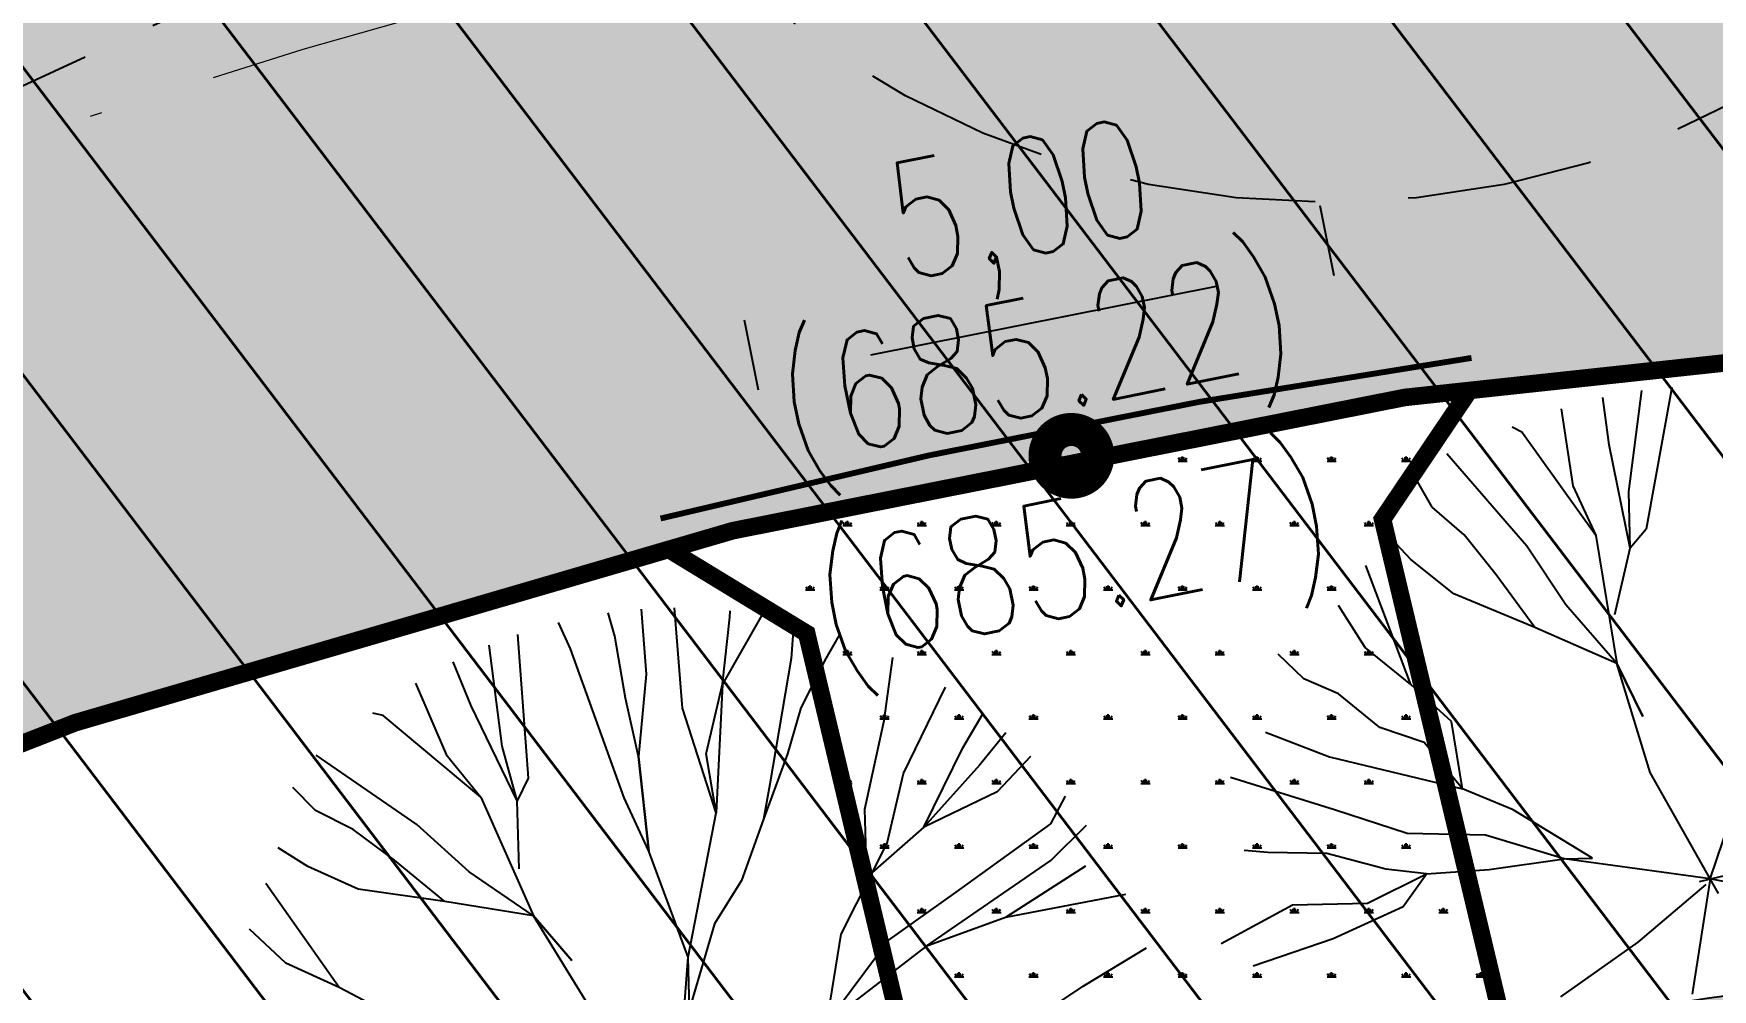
# Model space of a CAD drawing. Extents: x 352140 to 354978, y 6304672 to 6307963.
# Drawn here: x 352300.95 to 352315.26, y 6306018.23 to 6306026.39 of the extents above; entities that cross this region are included whole.
import ezdxf

# ---------------------------------------------------------------- set-up
doc = ezdxf.new("R2010")
doc.units = 0
for name, pattern in [('CONTINUOS', [0]), ('DASHDOT', [1, 0.5, -0.25, 0, -0.25]), ('DASHDOTX2', [2, 1, -0.5, 0, -0.5]), ('DASHED', [19.049999999999997, 12.7, -6.35]), ('HIDDEN', [9.524999999999999, 6.35, -3.175])]:
    doc.linetypes.add(name, pattern=pattern)
for name, color, linetype in [('00-S2_ALL AREA APORTANTES', 150, 'CONTINUOUS'), ('01_Dem Ext_Transl_niv.anillo', 130, 'CONTINUOUS'), ('02_Geo ext_Acotamiento', 7, 'CONTINUOUS'), ('02_Geo ext_Geometria', 2, 'CONTINUOUS'), ('03_Pav ext_Escurrimiento', 2, 'CONTINUOUS'), ('03_Pav ext_HCV', 34, 'CONTINUOUS'), ('03_Pav ext_Vereda HC', 42, 'CONTINUOUS'), ('03_Pav proy_Solera Tipo A', 1, 'CONTINUOUS'), ('03_S2_Pav ext_Borde vereda', 7, 'CONTINUOUS'), ('03_S3_Pav ext_Cota', 2, 'CONTINUOUS'), ('Paisajismo', 253, 'CONTINUOUS')]:
    doc.layers.add(name, color=color, linetype=linetype)
doc.layers.add('EJE PROYECTADO', color=7, linetype='DASHDOTX2', lineweight=15)
doc.styles.add('JPG_2MM', font='simplex.shx', dxfattribs={"height": 1})
doc.styles.add('ROMANS', font='romans.shx', dxfattribs={"width": 0.75})
doc.dimstyles.new('Principal', dxfattribs={"dimscale": 0, "dimtxt": 2, "dimasz": 2, "dimexe": 1, "dimexo": 1, "dimtad": 1, "dimrnd": 0.05, "dimzin": 1, "dimtxsty": 'ROMANS', "dimcen": 2.5, "dimclrt": 2, "dimaunit": 2, "dimadec": 0, "dimazin": 0, "dimtfac": 1, "dimtmove": 0, "dimatfit": 3, "dimfxl": 1, "dimfxlon": 1, "dimarcsym": 0})
pattern_1 = [(127.2451660467093, (0, 0), (-1.263734244477452, -0.9607975902004564), [])]
pattern_2 = [(359.9999999994121, (0, 0), (0.3175000000056422, 0.5499261309017425), [0.079375, -0.555625]), (90, (0.0396875, -4.071855352894005e-13), (-0.3174999999943578, 0.5499261309082575), [0.0396875, -1.06016476181]), (90, (0.049609375, -5.089819191117507e-13), (-0.3174999999943578, 0.5499261309082575), [0.03175, -1.06810226181]), (90, (0.029765625, -3.053891514670504e-13), (-0.3174999999943578, 0.5499261309082575), [0.03175, -1.06810226181]), (59.99999999941215, (0.05953125000000001, -6.107783029341008e-13), (-0.3174999995629745, 0.5499261311573168), [0.0254, -0.6096]), (119.9999999994121, (0.01984375, -2.035927676447003e-13), (-0.6349999995686166, 2.555744082988348e-10), [0.0254, -0.6095999999999999])]
pattern_3 = [(0, (0, 0), (0.15875, 0.3175), [0, -0.3175])]

# ---------------------------------------------------------------- blocks, each defined once
blk = doc.blocks.new('*U962')
at = {"layer": 'EJE PROYECTADO', "color": 7, "linetype": 'DASHDOT', "lineweight": 15, "ltscale": 4}
blk.add_arc((352323.9821354292, 6305956.91211073), 72.37226913880471, 63.50553329109514, 114.7343948820518, dxfattribs=at)
blk = doc.blocks.new('*D1351')
at = {"layer": '02_Geo ext_Acotamiento', "color": 0, "lineweight": -2, "transparency": 16777216}
for p, q in [((352312.0316379636, 6306024.31922869), (352311.9128380329, 6306024.917548485)), ((352308.0832889089, 6306023.647408039), (352311.0293629032, 6306024.232368439)), ((352307.1238597254, 6306023.34476032), (352307.0050597948, 6306023.943080115))]:
    blk.add_line(p, q, dxfattribs=at)
at = {"layer": '02_Geo ext_Acotamiento', "color": 0, "transparency": 16777216}
for points in [[(352310.9969039059, 6306024.395843793), (352311.0618219008, 6306024.068893085), (352312.0102150252, 6306024.427122424)], [(352308.0508299116, 6306023.810883393), (352308.1157479065, 6306023.483932685), (352307.102436787, 6306023.452654054)]]:
    blk.add_solid(points, dxfattribs=at)
at = {"layer": '02_Geo ext_Acotamiento', "color": 2, "transparency": 16777216, "insert": (352309.3795402946, 6306024.830245077), "char_height": 1, "attachment_point": 5, "rotation": 11.230352433512483, "style": 'ROMANS'}
blk.add_mtext('5,00', dxfattribs=at)
blk = doc.blocks.new('1.0 - LO RECABARREN LOTEO PARQUE - VEGETACION PROPUESTA ETAPA MUNICIPAL')
at = {"layer": 'Paisajismo', "color": 251}
for p, q in [((352314.5441118561, 6306022.480251461), (352314.6527015627, 6306023.341181979)), ((352314.908742209, 6306023.369068781), (352314.6909236716, 6306022.161016658)), ((352313.9655178457, 6306023.185331128), (352314.0655042462, 6306022.529712184)), ((352314.3756753092, 6306022.879580681), (352314.3216604016, 6306023.281234941)), ((352313.6295153416, 6306022.986245276), (352313.5486111875, 6306023.028441614)), ((352314.2604501282, 6306022.105812382), (352313.6295153416, 6306022.986245276)), ((352314.5532282962, 6306021.997412955), (352314.3756753092, 6306022.879580681)), ((352313.6746408337, 6306022.014578867), (352312.992095432, 6306022.803408406)), ((352312.8671855771, 6306022.346744107), (352312.7291637561, 6306022.584653731)), ((352314.0655042462, 6306022.529712184), (352314.2604501282, 6306022.105812382)), ((352314.5532282962, 6306021.997412955), (352314.5441118561, 6306022.480251461)), ((352313.1386919118, 6306022.111354795), (352312.8671855771, 6306022.346744107)), ((352314.6909236716, 6306022.161016658), (352314.5532282962, 6306021.997412955)), ((352312.6846123119, 6306021.901755619), (352312.4793849411, 6306022.119260246)), ((352313.4122135213, 6306021.769111468), (352313.1386919118, 6306022.111354795)), ((352314.0045821409, 6306021.513058085), (352313.6746408337, 6306022.014578867)), ((352314.2604501282, 6306022.105812382), (352314.4413102241, 6306021.013550462)), ((352313.0521982398, 6306021.60681376), (352312.6846123119, 6306021.901755619)), ((352314.423129952, 6306021.431443747), (352314.5532282962, 6306021.997412955)), ((352312.6846395268, 6306020.835106607), (352312.3020767844, 6306021.850209776)), ((352313.7411483344, 6306021.321016178), (352313.4122135213, 6306021.769111468)), ((352313.7411483344, 6306021.321016178), (352313.0521982398, 6306021.60681376)), ((352305.9003253116, 6306021.247337454), (352305.8448023718, 6306021.446553008)), ((352306.1253539278, 6306021.476784886), (352306.1667701, 6306020.922210893)), ((352306.4770828532, 6306020.632699491), (352306.409599331, 6306021.488143883)), ((352306.8806955367, 6306021.409624911), (352306.8834161753, 6306021.464266996)), ((352312.2965691898, 6306021.149786738), (352312.0685779051, 6306021.50774041)), ((352314.4413102241, 6306021.013550462), (352314.0045821409, 6306021.513058085)), ((352305.5217612609, 6306021.13932873), (352305.4212221858, 6306021.364099648)), ((352307.1533378628, 6306021.426951555), (352306.818397508, 6306020.837511602)), ((352306.818397508, 6306020.837511602), (352306.8806955367, 6306021.409624911)), ((352307.4263706961, 6306021.369726422), (352307.4023761749, 6306021.057696417)), ((352314.4413102241, 6306021.013550462), (352313.7411483344, 6306021.321016178)), ((352304.939194084, 6306020.3085216), (352304.8288868018, 6306021.169233739)), ((352305.0698025248, 6306021.260305692), (352305.1612211228, 6306020.036182542)), ((352305.9923519417, 6306020.718235642), (352305.9003253116, 6306021.247337454)), ((352307.8131051968, 6306021.256025732), (352307.7000847793, 6306021.055509015)), ((352304.6761872657, 6306020.652995273), (352304.5233797102, 6306021.028353241)), ((352305.9805620108, 6306019.867652418), (352305.5217612609, 6306021.13932873)), ((352307.4023761749, 6306021.057696417), (352307.2215703408, 6306019.983754726)), ((352307.7000847793, 6306021.055509015), (352307.484687973, 6306020.634888978)), ((352308.1973337322, 6306020.527261327), (352308.2711366198, 6306021.066192506)), ((352311.7731688414, 6306020.883000588), (352311.5555602867, 6306021.092682218)), ((352312.6846395268, 6306020.835106607), (352312.2965691898, 6306021.149786738)), ((352314.6634583186, 6306020.563438939), (352314.4413102241, 6306021.013550462)), ((352314.4413102241, 6306021.013550462), (352314.6634583186, 6306020.563438939)), ((352314.725930756, 6306020.083587269), (352314.4413102241, 6306021.013550462)), ((352306.1667701, 6306020.922210893), (352306.1029269631, 6306020.222042365)), ((352312.0693531808, 6306020.754972359), (352311.7731688414, 6306020.883000588)), ((352304.2025678118, 6306020.846378553), (352304.4634371166, 6306020.236640342)), ((352306.6789341737, 6306020.243894909), (352306.818397508, 6306020.837511602)), ((352306.818397508, 6306020.837511602), (352306.7637869873, 6306019.740532651)), ((352308.3614622963, 6306020.074867887), (352308.7200368391, 6306020.813191089)), ((352312.4219549331, 6306020.46766971), (352312.0693531808, 6306020.754972359)), ((352313.0325007342, 6306020.519667289), (352312.6846395268, 6306020.835106607)), ((352303.9270757711, 6306020.569544678), (352303.8381863976, 6306020.590152741)), ((352305.06884751, 6306019.843326888), (352304.6761872657, 6306020.652995273)), ((352306.1029269631, 6306020.222042365), (352305.9923519417, 6306020.718235642)), ((352306.7637869873, 6306019.740532651), (352306.4770828532, 6306020.632699491)), ((352307.484687973, 6306020.634888978), (352307.3721735562, 6306020.24294307)), ((352308.867114955, 6306020.296159413), (352309.0383532527, 6306020.585405183)), ((352304.7582584436, 6306019.875011631), (352303.9270757711, 6306020.569544678)), ((352308.0323454699, 6306019.771059523), (352308.1973337322, 6306020.527261327)), ((352312.7982304252, 6306020.341153676), (352312.4219549331, 6306020.46766971)), ((352313.1261542302, 6306019.946486867), (352313.0325007342, 6306020.519667289)), ((352305.06884751, 6306019.843326888), (352304.939194084, 6306020.3085216)), ((352309.2320093577, 6306020.423035971), (352309.0125859494, 6306020.148704587)), ((352311.4453531426, 6306020.429324336), (352311.9923637293, 6306020.218272381)), ((352313.1261542302, 6306019.946486867), (352312.7982304252, 6306020.341153676)), ((352315.2357165081, 6306019.177625297), (352315.6290738645, 6306020.341155051)), ((352304.2139183997, 6306019.64008611), (352303.3556903216, 6306020.233015138)), ((352304.4634371166, 6306020.236640342), (352304.7582584436, 6306019.875011631)), ((352306.1895223275, 6306019.414056425), (352306.1029269631, 6306020.222042365)), ((352306.1029269631, 6306020.222042365), (352306.1895223275, 6306019.414056425)), ((352306.7637869873, 6306019.740532651), (352306.6789341737, 6306020.243894909)), ((352307.3721735562, 6306020.24294307), (352307.1669211462, 6306019.686465161)), ((352308.5341217885, 6306019.61846599), (352308.867114955, 6306020.296159413)), ((352309.4437403454, 6306020.220729328), (352309.1602959184, 6306019.918318844)), ((352311.9923637293, 6306020.218272381), (352313.1261542302, 6306019.946486867)), ((352305.1612211228, 6306020.036182542), (352305.06884751, 6306019.843326888)), ((352308.2219997887, 6306019.481248232), (352308.3614622963, 6306020.074867887)), ((352309.0125859494, 6306020.148704587), (352308.5341217885, 6306019.61846599)), ((352312.0346222816, 6306019.765535022), (352311.1480868803, 6306020.042759587)), ((352315.3062289232, 6306019.05231468), (352314.725930756, 6306020.083587269)), ((352303.3490318484, 6306019.759622682), (352303.1558662046, 6306019.955423719)), ((352304.7582584436, 6306019.875011631), (352305.2066952141, 6306018.862761198)), ((352307.2215703408, 6306019.983754726), (352307.1669211462, 6306019.686465161)), ((352309.1602959184, 6306019.918318844), (352308.5341217885, 6306019.61846599)), ((352309.6168795759, 6306019.648113329), (352309.7405677924, 6306019.882122342)), ((352313.1261542302, 6306019.946486867), (352313.1261542302, 6306019.946486867)), ((352313.5568295757, 6306019.767553458), (352313.1261542302, 6306019.946486867)), ((352303.6708042406, 6306019.599665357), (352303.3490318484, 6306019.759622682)), ((352305.0845184382, 6306019.26280889), (352305.06884751, 6306019.843326888)), ((352306.1895223275, 6306019.414056425), (352305.9805620108, 6306019.867652418)), ((352306.6386704628, 6306019.095439808), (352306.7637869873, 6306019.740532651)), ((352308.0480162596, 6306019.190542019), (352308.0323454699, 6306019.771059523)), ((352312.6526776882, 6306019.5634142), (352312.0346222816, 6306019.765535022)), ((352314.2323135182, 6306019.352723584), (352313.5568295757, 6306019.767553458)), ((352304.0212672759, 6306019.336758098), (352303.6708042406, 6306019.599665357)), ((352304.658864125, 6306019.23708777), (352304.2139183997, 6306019.64008611)), ((352307.1669211462, 6306019.686465161), (352306.9802179541, 6306019.162892826)), ((352308.5341217885, 6306019.61846599), (352308.0480162596, 6306019.190542019)), ((352308.8098990669, 6306019.062617455), (352309.6168795759, 6306019.648113329)), ((352309.6151549162, 6306019.334872813), (352309.9213525259, 6306019.633985929)), ((352303.283622849, 6306019.283104671), (352303.0304961448, 6306019.442332206)), ((352307.8282986632, 6306018.705824033), (352308.2219997887, 6306019.481248232)), ((352313.3205956933, 6306019.549302863), (352312.6526776882, 6306019.5634142)), ((352313.9920445167, 6306019.348187082), (352313.3205956933, 6306019.549302863)), ((352315.1440312857, 6306019.156147378), (352316.6329859719, 6306019.504945643)), ((352304.4518691659, 6306018.985233543), (352304.0212672759, 6306019.336758098)), ((352306.5249301629, 6306018.508989134), (352306.1895223275, 6306019.414056425)), ((352308.5502338077, 6306018.601920497), (352309.6151549162, 6306019.334872813)), ((352311.4647255792, 6306019.403292192), (352311.2632967249, 6306019.419614065)), ((352311.9677281454, 6306019.392663796), (352311.4647255792, 6306019.403292192)), ((352312.4730094505, 6306019.26132564), (352311.9677281454, 6306019.392663796)), ((352313.3528395779, 6306019.255948484), (352313.9920445167, 6306019.348187082)), ((352313.9920445167, 6306019.348187082), (352314.2323135182, 6306019.352723584)), ((352315.2357165081, 6306019.177625297), (352313.9920445167, 6306019.348187082)), ((352303.7133204901, 6306019.089532845), (352303.283622849, 6306019.283104671)), ((352305.2066952141, 6306018.862761198), (352304.658864125, 6306019.23708777)), ((352306.9802179541, 6306019.162892826), (352306.7504743382, 6306018.793748936)), ((352309.9117009029, 6306019.286484619), (352309.2303544129, 6306018.846950173)), ((352312.3167185482, 6306018.969147708), (352312.8194148639, 6306019.219151609)), ((352312.8194148639, 6306019.219151609), (352312.4730094505, 6306019.26132564)), ((352312.619821273, 6306018.942090324), (352312.8194148639, 6306019.219151609)), ((352312.8194148639, 6306019.219151609), (352313.3528395779, 6306019.255948484)), ((352315.2357165081, 6306019.177625297), (352315.082100459, 6306018.192918729)), ((352315.9474513623, 6306019.037699306), (352315.2357165081, 6306019.177625297)), ((352303.5505708403, 6306018.250400024), (352302.9261574444, 6306019.137471954)), ((352304.4518691659, 6306018.985233543), (352303.7133204901, 6306019.089532845)), ((352306.5249301629, 6306018.508989134), (352306.6386704628, 6306019.095439808)), ((352308.2314349681, 6306018.651757142), (352308.8098990669, 6306019.062617455)), ((352310.2536715527, 6306019.043247425), (352309.2303544129, 6306018.846950173)), ((352315.1979290049, 6306019.13044277), (352314.619683363, 6306018.63849375)), ((352305.2066952141, 6306018.862761198), (352304.4518691659, 6306018.985233543)), ((352311.0680329209, 6306018.62488287), (352311.676000469, 6306018.957050358)), ((352311.676000469, 6306018.957050358), (352312.3167185482, 6306018.969147708)), ((352312.0216123206, 6306018.669164462), (352312.619821273, 6306018.942090324)), ((352303.0961011741, 6306018.457956027), (352302.7857884192, 6306018.747467428)), ((352305.5344125653, 6306018.482561913), (352305.2066952141, 6306018.862761198)), ((352305.2066952141, 6306018.862761198), (352305.5344125653, 6306018.482561913)), ((352305.7149769264, 6306018.033610978), (352305.2066952141, 6306018.862761198)), ((352306.7504743382, 6306018.793748936), (352306.5368200827, 6306018.068505215)), ((352309.2303544129, 6306018.846950173), (352308.5502338077, 6306018.601920497)), ((352309.2303544129, 6306018.846950173), (352308.5502338077, 6306018.601920497)), ((352307.7061565162, 6306017.950607548), (352307.8282986632, 6306018.705824033)), ((352307.7061565162, 6306017.950607548), (352308.2314349681, 6306018.651757142)), ((352308.5502338077, 6306018.601920497), (352307.7061565162, 6306017.950607548)), ((352309.8929071439, 6306018.263402724), (352310.4316549859, 6306018.5893746)), ((352311.3422242699, 6306018.434957477), (352312.0216123206, 6306018.669164462)), ((352314.619683363, 6306018.63849375), (352313.9608443767, 6306018.171748376)), ((352303.5505708403, 6306018.250400024), (352303.0961011741, 6306018.457956027)), ((352306.4352536389, 6306017.284044392), (352306.5249301629, 6306018.508989134)), ((352306.5368200827, 6306018.068505215), (352306.5249301629, 6306018.508989134)), ((352303.966300691, 6306018.032046931), (352303.5505708403, 6306018.250400024)), ((352308.9774933039, 6306017.653160551), (352309.8929071439, 6306018.263402724))]:
    blk.add_line(p, q, dxfattribs=at)

msp = doc.modelspace()

# ---------------------------------------------------------------- hatches: boundary and pattern name
at = {"layer": '00-S2_ALL AREA APORTANTES', "linetype": 'DASHED', "lineweight": 40, "ltscale": 0.25}
h = msp.add_hatch(dxfattribs=at)
h.set_pattern_fill('ANSI31', color=40, scale=0.5, angle=82.24516604670926)
h.set_pattern_definition(pattern_1)
h.paths.add_polyline_path([(352329.9577516248, 6306041.57653233, 0.1115037584291172), (352293.034131333, 6306035.929969454, 0.009384539626385514), (352290.3168473275, 6306034.820796145), (352295.2747028061, 6306023.347256945, -0.1201643154600436), (352329.0790281165, 6306029.104679774)])
h = msp.add_hatch(dxfattribs=at)
h.set_pattern_fill('ANSI31', color=150, scale=0.5, angle=82.24516604670926)
h.set_pattern_definition(pattern_1)
h.paths.add_polyline_path([(352329.0790281165, 6306029.104679774, 0.1201643154600436), (352295.2747028061, 6306023.347256945), (352300.2329957008, 6306011.872705468, -0.1201719451323547), (352328.200499289, 6306016.635590354)])
at = {"layer": '03_Pav ext_HCV'}
h = msp.add_hatch(dxfattribs=at)
h.set_pattern_fill('SWAMP', color=256, scale=0.025, angle=-5.87842838446813e-10, style=0)
h.set_pattern_definition(pattern_2)
h.paths.add_polyline_path([(352360.868372727, 6306028.31840835, 0.2867501767208371), (352276.1412867496, 6306023.175510557, 0.01869958964940587), (352271.7705830562, 6306019.63894139, 0.1387730875209856), (352249.4208122046, 6305985.325619695, 0.08211699766830355), (352247.1096555825, 6305968.544474194), (352254.11489188, 6305968.473110226, -0.0849190631894005), (352256.1782145034, 6305983.480684427, -0.1378571209184878), (352276.3741181307, 6306014.365663016, -0.08216666129112944), (352277.762515263, 6306015.224032857), (352283.6096528716, 6306017.625902134, -0.7562922686620178), (352284.3226251645, 6306016.717655372), (352280.5182882363, 6306011.50930614, -0.05613840177760803), (352279.7611070714, 6306010.685063163, 0.1378525137337985), (352260.9870741788, 6305982.104565816), (352259.4697379309, 6305977.322016968, 0.03125424276533748), (352257.2518488735, 6305968.441153317), (352264.3677510897, 6305968.368661969, -0.02665530429574394), (352266.1419831768, 6305975.205145839), (352267.6593194248, 6305979.987694686, -0.1347586241790884), (352283.8411908795, 6306004.95120816, 0.05309188545623043), (352286.6875024904, 6306008.087643748), (352291.8375113436, 6306015.138292825, -0.1315344263085925), (352295.8643306832, 6306018.383788061, -0.2245901210606135), (352352.3677380227, 6306016.96834866, -0.1771469914567127), (352353.7775416014, 6306015.464844507), (352355.0256382796, 6306012.534005799, 0.1587547824207233), (352356.2473872155, 6306011.133888852), (352356.61527247, 6306010.904603812, 0.03127920765357715), (352404.2635354987, 6305985.296902456, 0.1549179150466921), (352406.0652175725, 6305985.073782303), (352409.3647523095, 6305985.688455695, -0.1516099281221849), (352411.13108648, 6305985.481296828, 0.09607903957190114), (352450.5630709757, 6305976.410355219, 0.02015954793188863), (352451.6638567296, 6305976.417867715, 0.03045081609371835), (352465.8170346431, 6305977.967684446, -0.006248532946582673), (352484.699637598, 6305980.9866748, 0.02063806963239873), (352496.4057222297, 6305983.221488672, 0.002065357639369774), (352497.5663418849, 6305983.498192595), (352495.9099347821, 6305990.600186132), (352492.9982529592, 6305990.597078585, -0.7874431456719597), (352492.7225948891, 6305991.73057545), (352495.3422021209, 6305993.034390673), (352493.6820656086, 6306000.152374386, 0.03088089592298866), (352481.5194309896, 6305996.589871377, -0.06443924997046216), (352455.7354173818, 6305990.740502411), (352459.2428169689, 6305990.830949344), (352455.7354173818, 6305990.740502411, -0.01148082269427051), (352451.0179998683, 6305990.402995264, -0.02776823934322075), (352440.8206754049, 6305991.327020614), (352444.24992591, 6305990.587070875), (352440.8206754049, 6305991.327020614, -0.07020690110198488), (352416.0878331155, 6305998.601983743), (352416.6023085983, 6305998.041795899), (352413.0038271977, 6305999.99411206, -0.03572216795586271)])
h = msp.add_hatch(dxfattribs=at)
h.set_pattern_fill('SWAMP', color=150, scale=0.025, angle=-5.87842838446813e-10, style=0)
h.set_pattern_definition(pattern_2)
h.paths.add_polyline_path([(352312.4436129862, 6306022.24437217), (352313.2005533833, 6306023.367157858, 0.02650365122337927), (352306.3330948573, 6306022.003583387), (352307.535834748, 6306021.2699038), (352308.5919012617, 6306016.833007589, -0.02001896649615292), (352313.4822065535, 6306017.884739922)])
h.paths.add_polyline_path([(352313.4822065535, 6306017.884739922, 0.02001896649615294), (352308.5919012617, 6306016.833007589), (352309.0535718989, 6306014.893371521, -0.02089819942894983), (352313.946155053, 6306015.937255455)])
at = {"layer": '03_Pav ext_Vereda HC'}
h = msp.add_hatch(dxfattribs=at)
h.set_pattern_fill('DOTS', color=256, scale=0.2, style=0)
h.set_pattern_definition(pattern_3)
h.paths.add_polyline_path([(352461.265296371, 6305996.923199476, -0.006361697274306652), (352458.5671843474, 6305996.559426215), (352458.8039589947, 6305994.573484398, 0.006373756063405232), (352461.5577246899, 6305994.944693554, 0.02254195958938864), (352495.2202422092, 6306001.482094497), (352495.3501705392, 6306000.925015167), (352499.2401742685, 6306001.85691995), (352499.1038702787, 6306002.441335492, 0.01837896598131039), (352525.9458107713, 6306010.280892), (352525.2850116004, 6306012.168839185, -0.04355006323617334)])
h.paths.add_polyline_path([(352444.877366273, 6305995.775925941), (352444.6389070644, 6305993.777767145, 0.01650058402313723), (352451.8286896291, 6305993.950240446), (352451.5914561742, 6305995.9400305, -0.01569666753639558)])
h.paths.add_polyline_path([(352418.7261703826, 6306002.697098588), (352417.8951709915, 6306000.876147664, 0.0775292981522187), (352437.6729332349, 6305994.479099461), (352437.9101192286, 6305996.466589406, -0.0775304526635592)])
h.paths.add_polyline_path([(352399.5545656244, 6306012.637413958, -0.01784411821687169), (352388.0635043115, 6306018.452636186), (352362.9762043863, 6306032.296097642, 0.175923676694206), (352305.5852803702, 6306039.762695248), (352306.1410247717, 6306037.827802296, -0.1750939250216685), (352362.0333407134, 6306030.532090019), (352387.0972738728, 6306016.701522614, 0.01781344841789345), (352398.6953473628, 6306010.831246005, -0.008288106280014222), (352411.7127329188, 6306004.189408959), (352412.5445683602, 6306006.012191901, 0.00823263315638628)])
h = msp.add_hatch(dxfattribs=at)
h.set_pattern_fill('DOTS', color=256, scale=0.2, style=0)
h.set_pattern_definition(pattern_3)
h.paths.add_polyline_path([(352533.7781987465, 6305988.647630177, 0.001234498587345054), (352535.675126165, 6305989.286498093), (352535.0273047538, 6305991.17866681, -0.001236873237655371), (352533.135689451, 6305990.541615871, -0.02053009870907239), (352503.8853697219, 6305981.940228953), (352503.2840382411, 6305984.518491437), (352499.4039184833, 6305983.544208242), (352499.9993888386, 6305980.991075858, -0.008887102906639828), (352487.1047705442, 6305978.156272031, -0.01455549524336389), (352464.6282001356, 6305974.170378275, -0.008990183444713605), (352459.9926205119, 6305973.570179023), (352460.1984365283, 6305971.58073849, 0.009019331760126793), (352464.9206284034, 6305972.191872346, 0.01455169346436648), (352487.5052945014, 6305976.196778146, 0.03211359260083807)])
h.paths.add_polyline_path([(352453.0159213872, 6305972.983824089, -0.006800505392013569), (352449.4833227422, 6305972.830716716, -0.009066641678675507), (352444.7696182578, 6305972.776126778), (352444.5771080579, 6305970.777466943, 0.01638310348206576), (352453.2219476647, 6305970.992351152)])
h.paths.add_polyline_path([(352389.6460369565, 6305991.879874823, -0.01753322086345317), (352376.9513572304, 6305998.31509122), (352352.1532079588, 6306011.99899601, 0.04440363374849853), (352342.0535807689, 6306016.089608755, 0.1133237876608219), (352314.4714570942, 6306018.047333277), (352314.9360717349, 6306016.097052595, -0.1572406347358349), (352351.2139975071, 6306010.232972499), (352375.9850852466, 6305996.564000573, 0.01750636999426037), (352388.7848668274, 6305990.074641938, -0.0115901603268221), (352405.9871731158, 6305981.141781882, 0.08676206377402094), (352437.5751283566, 6305971.093253941), (352437.7670282808, 6305973.085577833, -0.0864982168626583), (352406.9311932966, 6305982.905094895, 0.01159024218480682)])
h.paths.add_polyline_path([(352298.9308368328, 6306011.291528256, -0.04076991370934013), (352308.0869286793, 6306014.635858133), (352307.6251471448, 6306016.57596012, 0.04303443395370096), (352297.5531387314, 6306012.854879401, 0.2722251189562815), (352266.1428912832, 6305966.550484804), (352264.4334961653, 6305966.567898809, 0.01531595787327513), (352263.8567137016, 6305962.573567073), (352266.0299973136, 6305962.551427328, 0.02154698335859366), (352266.2729303729, 6305957.80291892, 0.06328346041658212), (352273.0108519612, 6305926.495241333, 0.007703608626722357), (352278.1261176605, 6305912.650623268), (352279.9891282905, 6305913.378097652, -0.007677046379327455), (352274.9122720578, 6305927.117035691, -0.06339052285138146), (352268.2648698924, 6305957.982510693, -0.3183358391945924)])

# ---------------------------------------------------------------- linework, layer by layer
at = {"layer": '01_Dem Ext_Transl_niv.anillo', "linetype": 'HIDDEN', "ltscale": 0.25}
msp.add_circle((352311.964, 6306032.467999999), 7.521762754733149, dxfattribs=at)
at = {"layer": '02_Geo ext_Geometria', "color": 251, "linetype": 'DASHED', "ltscale": 0.1}
msp.add_line((352325.6106222204, 6306037.344892653), (352293.7006828532, 6306022.644743191), dxfattribs=at)
at = {"layer": '03_Pav ext_Escurrimiento'}
msp.add_lwpolyline([(352301.0044881388, 6306022.077036179, 0, 0.399872795364281, 0), (352300.645735517, 6306022.883573092, 0, 0, 0), (352300.1819578482, 6306023.926224145, 0, 0, 0)], format="xyseb", dxfattribs=at)
at = {"layer": '03_Pav proy_Solera Tipo A', "linetype": 'CONTINUOS', "ltscale": 0.1}
for points in [[(352495.4410324625, 6306000.53543655, 0.15, 0.15, 0.03654831785024035), (352481.0258578279, 6305996.410130865, 0.15, 0.15, -0.07469408750115974), (352451.0179998683, 6305990.402995264, 0.15, 0.15, -0.09976583314904501), (352415.5564465727, 6305998.845319113, 0.15, 0.15, -0.03740758269781178), (352360.868372727, 6306028.31840835, 0.15, 0.15, 0.2867501767208334), (352276.1412867496, 6306023.175510557, 0.15, 0.15, 0.01869958964940696), (352271.7705830562, 6306019.63894139, 0.15, 0.15, 0.1378571209131965), (352249.5015583397, 6305985.583602036, 0.15, 0.15, 0.09217522064023417), (352247.1896057732, 6305966.743566323, 0, 0, 0)], [(352264.0281204327, 6305966.572028466, 0.15, 0.15, -0.0335574034112401), (352266.1419831758, 6305975.205145836, 0.15, 0.15, 0), (352267.6593194267, 6305979.987694693, 0.15, 0.15, -0.1347579434719228), (352283.8410786806, 6306004.951108202, 0.15, 0.15, 0.05309515856015185), (352286.6875678708, 6306008.087733258, 0.15, 0.15, 0), (352291.8374797381, 6306015.138249555, 0.15, 0.15, -0.1315357890935337), (352295.8643306838, 6306018.383788061, 0.15, 0.15, -0.2245901210570153), (352352.3677380225, 6306016.96834866, 0.15, 0.15, -0.1771469914693911), (352353.7775416014, 6306015.464844507, 0.15, 0.15, 0), (352355.0256382797, 6306012.534005799, 0.15, 0.15, 0.1490816954832991), (352356.1511629222, 6306011.193860788, 0.15, 0.15, 0), (352356.6152724701, 6306010.904603812, 0.15, 0.15, 0.03127920765324992), (352404.2635354982, 6305985.296902456, 0.15, 0.15, 0.1549219160195402), (352406.0652636653, 6305985.07379089, 0.15, 0.15, 0), (352409.3647523085, 6305985.688455695, 0.15, 0.15, -0.1516099280821752), (352411.1310864787, 6305985.481296829, 0.15, 0.15, 0.09600108608075081), (352450.5302618403, 6305976.411493857, 0.15, 0.15, 0.02076076245267907), (352451.6638567296, 6305976.417867715, 0.15, 0.15, 0.03092217794464216), (352466.0342140601, 6305978.005164503, 0.15, 0.15, -0.006176517371392956), (352484.699637598, 6305980.9866748, 0.15, 0.15, 0.02063806963239604), (352496.4057222297, 6305983.221488672, 0.15, 0.15, 0.005181598086193153), (352499.3130523285, 6305983.933805004, 0, 0, 0)]]:
    msp.add_lwpolyline(points, format="xyseb", dxfattribs=at)
at = {"layer": '03_Pav proy_Solera Tipo A', "color": 0, "linetype": 'DASHED', "ltscale": 0.05, "const_width": 0.05}
msp.add_lwpolyline([(352313.2017205513, 6306023.619893913, 0.0265711476890695), (352306.2901701861, 6306022.250621289)], format="xyb", dxfattribs=at)
at = {"layer": '03_Pav proy_Solera Tipo A', "linetype": 'CONTINUOS', "ltscale": 0.1, "const_width": 0.15}
for points in [[(352313.2005533835, 6306023.367157858), (352312.4436129862, 6306022.24437217), (352313.946155053, 6306015.937255455)], [(352306.3330948581, 6306022.003583387), (352307.535834748, 6306021.2699038), (352309.053571899, 6306014.89337152)]]:
    msp.add_lwpolyline(points, dxfattribs=at)
at = {"layer": '03_S2_Pav ext_Borde vereda', "linetype": 'DASHED', "ltscale": 0.05}
msp.add_lwpolyline([(352264.4334961653, 6305966.567898809), (352266.1428912832, 6305966.550484804, -0.2722251189562762), (352297.5531387314, 6306012.854879401, -0.06693807031402353), (352313.4359720989, 6306017.876699618, -0.1176268807157309), (352342.053580769, 6306016.089608755, -0.04440363374811522), (352352.1532079588, 6306011.99899601), (352376.9513572256, 6305998.315091223, 0.01750675279189176), (352389.6265448172, 6305991.888912663)], format="xyb", dxfattribs=at)
at = {"layer": '03_S3_Pav ext_Cota', "const_width": 0.4500000000000001}
msp.add_lwpolyline([(352309.6703054509, 6306022.855816743, 1), (352309.9131695728, 6306022.713976759, 1)], format="xyb", close=True, dxfattribs=at)

# ---------------------------------------------------------------- block references
at = {"layer": 'EJE PROYECTADO', "color": 7, "linetype": 'DASHDOTX2', "lineweight": 15, "ltscale": 4}
msp.add_blockref('*U962', (0, 0), dxfattribs=at)
at = {"layer": 'Paisajismo'}
msp.add_blockref('1.0 - LO RECABARREN LOTEO PARQUE - VEGETACION PROPUESTA ETAPA MUNICIPAL', (0, 0), dxfattribs=at)

# ---------------------------------------------------------------- texts
at = {"layer": '03_S3_Pav ext_Cota', "style": 'JPG_2MM', "width": 0.75}
for s, p in [('(685.22)', (352307.4091416542, 6306022.706062296)), ('(685.27)', (352307.7284655125, 6306020.995595263))]:
    msp.add_text(s, height=0.9999999999999993, rotation=11.56328083142308, dxfattribs=at).set_placement(p)

# ---------------------------------------------------------------- dimensions: what is measured, and where the dimension line sits
at = {"layer": '02_Geo ext_Acotamiento'}
dim = msp.add_aligned_dim(p1=(352307.535834748, 6306021.2699038), p2=(352312.4436129862, 6306022.24437217), distance=2.2253611984655612, dimstyle='Principal', override={"dimaunit": 0, "dimfxl": 0.22, "dimarcsym": 1}, dxfattribs=at)
dim.commit()
dim.dimension.update_dxf_attribs({"geometry": '*D1351', "text_midpoint": (352309.3795402946, 6306024.830245077)})

doc.saveas('drawing.dxf')
